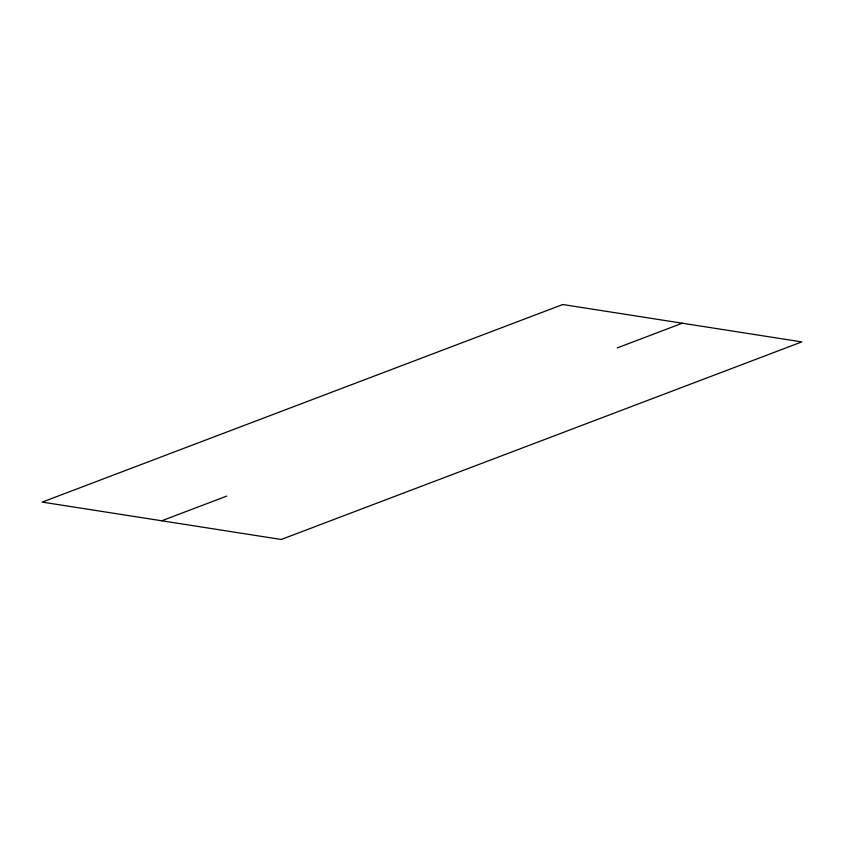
<?xml version="1.0" encoding="UTF-8"?>
<svg xmlns="http://www.w3.org/2000/svg" width="844" height="844" viewBox="0 0 844 844"><rect width="100%" height="100%" fill="white"/><g stroke="black" fill="none" stroke-linecap="round" stroke-linejoin="round"><path stroke-width="1.27" d="M161.721 520.78L226.793 496.082M617.207 347.918L682.279 323.22M562.758 304.526L42.2 502.096L281.242 539.474L801.8 341.904L562.758 304.526"/></g></svg>
